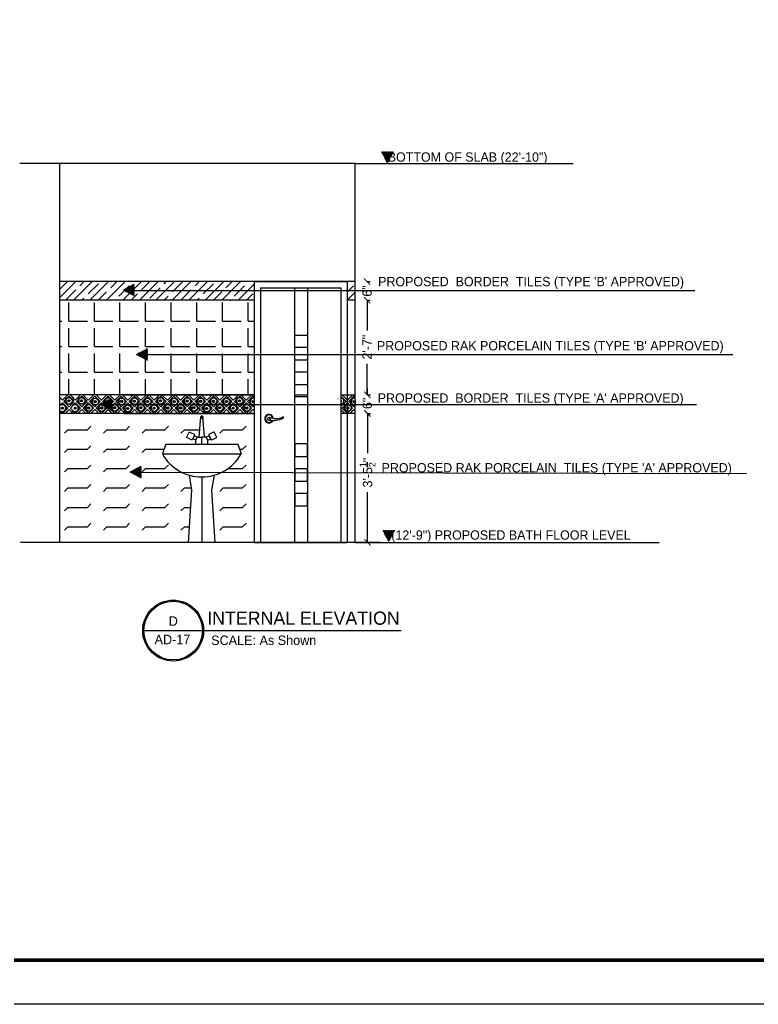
# Model space of a CAD drawing. Extents: x 10753 to 18704, y -5361 to 1140.
# Drawn here: x 13345 to 13582.8, y -3962.1 to -3645 of the extents above; entities that cross this region are included whole.
import ezdxf

# ---------------------------------------------------------------- set-up
doc = ezdxf.new("R2010")
doc.units = 0
doc.header["$LTSCALE"] = 30
doc.header["$MEASUREMENT"] = 0
doc.header["$PDMODE"] = 3
doc.layers.get('0').update_dxf_attribs({"linetype": 'CONTINUOUS'})
doc.layers.get('DEFPOINTS').update_dxf_attribs({"linetype": 'CONTINUOUS'})
for name, color, linetype in [('bath', 23, 'CONTINUOUS'), ('DIM', 6, 'CONTINUOUS'), ('furniture', 9, 'CONTINUOUS'), ('SEAL', 1, 'CONTINUOUS'), ('SLINE', 3, 'CONTINUOUS'), ('WALL', 2, 'CONTINUOUS'), ('WL', 9, 'CONTINUOUS')]:
    doc.layers.add(name, color=color, linetype=linetype)
doc.styles.add('SMALL-DIM', font='stylu.ttf', dxfattribs={"height": 2})
doc.styles.get("Standard").update_dxf_attribs({"font": 'stylu.ttf', "height": 3})
doc.styles.add('Text 1-2', font='stylu.ttf', dxfattribs={"height": 1.5})
doc.dimstyles.new('D1', dxfattribs={"dimtxt": 6, "dimasz": 5, "dimexe": 1, "dimexo": 2, "dimgap": 1, "dimtad": 1, "dimdec": 4, "dimzin": 3, "dimdsep": 46, "dimlunit": 4, "dimtxsty": 'Standard', "dimcen": 3, "dimclrd": 7, "dimclre": 7, "dimclrt": 2, "dimadec": 0, "dimazin": 0, "dimtfac": 1, "dimtdec": 4, "dimtofl": 0, "dimtmove": 2, "dimatfit": 3, "dimfxl": 1, "dimfrac": 2, "dimtolj": 1, "dimtzin": 1, "dimarcsym": 0})

# ---------------------------------------------------------------- blocks, each defined once
blk = doc.blocks.new('_ArchTick')
at = {"color": 0, "linetype": 'ByBlock', "const_width": 0.15}
blk.add_lwpolyline([(-0.5, -0.5), (0.5, 0.5)], dxfattribs=at)
blk = doc.blocks.new('*D264')
at = {"layer": 'DEFPOINTS', "color": 0, "transparency": 16777216}
for p in [(13453.07, -3735.34), (13453.07, -3765.77), (13456.88, -3765.77)]:
    blk.add_point(p, dxfattribs=at)
at = {"layer": 'DIM', "color": 4, "lineweight": -2, "transparency": 16777216}
for p, q in [((13456.88, -3735.34), (13457.88, -3735.34)), ((13456.88, -3735.34), (13456.88, -3745.03)), ((13456.88, -3765.77), (13456.88, -3755.82)), ((13456.88, -3765.77), (13457.88, -3765.77))]:
    blk.add_line(p, q, dxfattribs=at)
at = {"layer": 'DIM', "color": 4, "lineweight": -2, "transparency": 16777216, "xscale": 2, "yscale": 2, "zscale": 2}
for p, rotation in [((13456.88, -3735.34), 90), ((13456.88, -3765.77), 270)]:
    blk.add_blockref('_ArchTick', p, dxfattribs=dict(at, rotation=rotation))
at = {"layer": 'DIM', "color": 4, "transparency": 16777216, "insert": (13456.88, -3750.43), "char_height": 3, "attachment_point": 5, "rotation": 90}
blk.add_mtext('\\A1;2\'-7"', dxfattribs=at)
blk = doc.blocks.new('*D265')
at = {"layer": 'DEFPOINTS', "color": 0, "transparency": 16777216}
for p in [(13453.07, -3765.77), (13453.07, -3771.77), (13456.96, -3771.77)]:
    blk.add_point(p, dxfattribs=at)
at = {"layer": 'DIM', "color": 4, "lineweight": -2, "transparency": 16777216}
for p, q in [((13456.96, -3765.77), (13456.96, -3763.77)), ((13456.96, -3765.77), (13457.96, -3765.77)), ((13456.96, -3771.77), (13457.96, -3771.77)), ((13456.96, -3771.77), (13456.96, -3773.77))]:
    blk.add_line(p, q, dxfattribs=at)
at = {"layer": 'DIM', "color": 4, "lineweight": -2, "transparency": 16777216, "xscale": 2, "yscale": 2, "zscale": 2}
for p, rotation in [((13456.96, -3765.77), 270), ((13456.96, -3771.77), 90)]:
    blk.add_blockref('_ArchTick', p, dxfattribs=dict(at, rotation=rotation))
at = {"layer": 'DIM', "color": 4, "transparency": 16777216, "insert": (13456.96, -3768.54), "char_height": 3, "attachment_point": 5, "rotation": 90}
blk.add_mtext('\\A1;6"', dxfattribs=at)
blk = doc.blocks.new('*D266')
at = {"layer": 'DEFPOINTS', "color": 0, "transparency": 16777216}
for p in [(13453.07, -3729.34), (13453.07, -3735.34), (13456.88, -3735.34)]:
    blk.add_point(p, dxfattribs=at)
at = {"layer": 'DIM', "color": 4, "lineweight": -2, "transparency": 16777216}
for p, q in [((13456.88, -3729.34), (13457.88, -3729.34)), ((13456.88, -3729.34), (13456.88, -3729.51)), ((13456.88, -3735.34), (13456.88, -3735.17)), ((13456.88, -3735.34), (13457.88, -3735.34))]:
    blk.add_line(p, q, dxfattribs=at)
at = {"layer": 'DIM', "color": 4, "lineweight": -2, "transparency": 16777216, "xscale": 2, "yscale": 2, "zscale": 2}
for p, rotation in [((13456.88, -3729.34), 90), ((13456.88, -3735.34), 270)]:
    blk.add_blockref('_ArchTick', p, dxfattribs=dict(at, rotation=rotation))
at = {"layer": 'DIM', "color": 4, "transparency": 16777216, "insert": (13456.88, -3732.34), "char_height": 3, "attachment_point": 5, "rotation": 90}
blk.add_mtext('\\A1;6"', dxfattribs=at)
blk = doc.blocks.new('*D277')
at = {"layer": 'DEFPOINTS', "color": 0, "transparency": 16777216}
for p in [(13453.04, -3771.78), (13453.07, -3813.34), (13457.02, -3813.34)]:
    blk.add_point(p, dxfattribs=at)
at = {"layer": 'DIM', "color": 4, "lineweight": -2, "transparency": 16777216}
for p, q in [((13457.02, -3771.78), (13458.02, -3771.78)), ((13457.02, -3771.78), (13457.02, -3784.53)), ((13457.02, -3813.34), (13457.02, -3797.15)), ((13457.02, -3813.34), (13458.02, -3813.34))]:
    blk.add_line(p, q, dxfattribs=at)
at = {"layer": 'DIM', "color": 4, "lineweight": -2, "transparency": 16777216, "xscale": 2, "yscale": 2, "zscale": 2}
for p, rotation in [((13457.02, -3771.78), 90), ((13457.02, -3813.34), 270)]:
    blk.add_blockref('_ArchTick', p, dxfattribs=dict(at, rotation=rotation))
at = {"layer": 'DIM', "color": 4, "transparency": 16777216, "insert": (13457.02, -3790.84), "char_height": 3, "attachment_point": 5, "rotation": 90}
blk.add_mtext('\\A1;3\'-5{\\H0.7x;\\S1/2;}"', dxfattribs=at)

msp = doc.modelspace()

# ---------------------------------------------------------------- hatches: boundary and pattern name
h = msp.add_hatch()
h.set_pattern_fill('ANSI31', color=230, angle=90, style=0)
h.set_pattern_definition([(135, (10287.49049, -21098.82564), (-0.08838834765, -0.08838834765), [])])
h.paths.add_polyline_path([(13463.46439, -3691.20697), (13465.3608, -3687.57), (13461.51704, -3687.57)])
h = msp.add_hatch()
h.set_pattern_fill('ANSI31', color=230, style=0)
h.set_pattern_definition([(45, (-4029.39209, -556.08509), (-0.08838834765, 0.08838834765), [])])
h.paths.add_polyline_path([(13378.22658, -3732.059), (13381.86355, -3733.95541), (13381.86355, -3730.11164)])
h = msp.add_hatch()
h.set_pattern_fill('DOTS,_O', color=1, scale=10)
h.set_pattern_definition([(0, (-113209.329, -29432.324), (7.9375, -15.875), [0, -15.875])])
h.paths.add_polyline_path([(13433.64962, -3762.48625), (13433.64962, -3766.47755), (13437.64092, -3766.47755), (13437.64092, -3762.48625)])
h.paths.add_polyline_path([(13433.64962, -3754.50248), (13433.64962, -3758.49378), (13437.64092, -3758.49378), (13437.64092, -3754.50248)])
h.paths.add_polyline_path([(13433.64962, -3746.54367), (13433.64962, -3750.53497), (13437.64092, -3750.53497), (13437.64092, -3746.54367)])
h = msp.add_hatch()
h.set_pattern_fill('ANSI31', color=230, style=0)
h.set_pattern_definition([(45, (-4025.11037, -576.85348), (-0.08838834765, 0.08838834765), [])])
h.paths.add_polyline_path([(13382.5083, -3752.82738), (13386.14527, -3754.72379), (13386.14527, -3750.88002)])
h = msp.add_hatch()
h.set_pattern_fill('DOTS,_O', color=1, scale=10)
h.set_pattern_definition([(0, (-98953.516, 21772.319), (7.9375, 15.875), [0, -15.875])])
h.paths.add_polyline_path([(13437.64092, -3781.60837), (13433.64962, -3781.60837), (13433.64962, -3785.59967), (13437.64092, -3785.59967)])
h.paths.add_polyline_path([(13437.64092, -3793.58343), (13437.64092, -3789.59213), (13433.64962, -3789.59213), (13433.64962, -3793.58343)])
h.paths.add_polyline_path([(13433.64962, -3797.55094), (13433.64962, -3801.54224), (13437.64092, -3801.54224), (13437.64092, -3797.55094)])
h = msp.add_hatch()
h.set_pattern_fill('ANSI31', color=230, style=0)
h.set_pattern_definition([(45, (-4027.17509, -614.71965), (-0.08838834765, 0.08838834765), [])])
h.paths.add_polyline_path([(13380.44358, -3790.69355), (13384.08055, -3792.58996), (13384.08055, -3788.7462)])
h = msp.add_hatch()
h.set_pattern_fill('ANSI31', color=230, angle=90, style=0)
h.set_pattern_definition([(135, (10287.8963, -21220.74286), (-0.08838834765, -0.08838834765), [])])
h.paths.add_polyline_path([(13463.87021, -3813.12418), (13465.76662, -3809.48721), (13461.92285, -3809.48721)])
at = {"layer": 'WALL'}
h = msp.add_hatch(dxfattribs=at)
h.set_pattern_fill('ANSI31', color=3, style=0)
h.set_pattern_definition([(45, (-4036.7869, -592.92903), (-0.08838834765, 0.08838834765), [])])
h.paths.add_polyline_path([(13370.83177, -3768.90294), (13374.46874, -3770.79935), (13374.46874, -3766.95558)])
h = msp.add_hatch(color=3, dxfattribs=at)
h.dxf.hatch_style = 1
edge = h.paths.add_edge_path()
edge.add_arc((13377.31484, -3770.15225), 0.195, 0, 360)
h = msp.add_hatch(color=3, dxfattribs=at)
h.dxf.hatch_style = 1
edge = h.paths.add_edge_path()
edge.add_arc((13402.76117, -3770.15207), 0.195, 0, 360)

# ---------------------------------------------------------------- linework, layer by layer
at = {"color": 230}
for p, q in [((13381.78724, -3732.15645), (13562.45948, -3732.15645)), ((13382.63654, -3752.84048), (13574.62473, -3752.84048)), ((13374.47207, -3768.90371), (13562.91305, -3768.93661)), ((13384.08439, -3790.6948), (13579.03539, -3791.07507))]:
    msp.add_line(p, q, dxfattribs=at)
at = {"color": 1}
for p, q in [((13420.52956, -3729.338), (13420.52956, -3813.338)), ((13420.52956, -3729.338), (13450.46432, -3729.338)), ((13422.52521, -3731.33365), (13422.52521, -3813.338)), ((13422.52521, -3731.33365), (13448.46867, -3731.33365)), ((13433.64962, -3813.338), (13433.64962, -3731.33365)), ((13437.64092, -3731.33365), (13437.64092, -3813.338)), ((13448.46867, -3731.33365), (13448.46867, -3813.338)), ((13450.46432, -3729.338), (13450.46432, -3813.338))]:
    msp.add_line(p, q, dxfattribs=at)
at = {"color": 8}
for p, q in [((13358.78115, -3767.49853), (13357.96239, -3766.67977)), ((13405.27999, -3767.49834), (13406.20687, -3766.57146)), ((13420.52956, -3765.8058), (13420.50164, -3765.77788)), ((13453.07263, -3765.8058), (13453.04471, -3765.77788)), ((13357.96239, -3769.16582), (13358.78115, -3768.34706)), ((13406.20687, -3769.27376), (13405.27999, -3768.34687)), ((13405.70425, -3767.92261), (13406.20687, -3767.41999)), ((13406.20687, -3768.42523), (13405.70425, -3767.92261)), ((13420.52947, -3770.04835), (13420.52956, -3770.04825)), ((13420.52956, -3770.04844), (13420.52947, -3770.04835)), ((13453.07253, -3770.04835), (13453.07263, -3770.04825)), ((13453.07263, -3770.04844), (13453.07253, -3770.04835)), ((13358.81363, -3771.77365), (13357.96239, -3770.92241)), ((13405.67177, -3771.77346), (13406.20687, -3771.23836))]:
    msp.add_line(p, q, dxfattribs=at)
at = {"color": 8, "ltscale": 3}
for p, q in [((13447.56624, -3767.11631), (13447.47168, -3767.04243)), ((13449.90996, -3769.41242), (13449.8154, -3769.33854)), ((13450.23104, -3770.85905), (13450.17661, -3770.96599))]:
    msp.add_line(p, q, dxfattribs=at)
at = {"color": 1}
for points in [[(13433.64962, -3746.54367), (13437.64092, -3746.54367), (13437.64092, -3750.53497), (13433.64962, -3750.53497)], [(13433.64962, -3754.50248), (13437.64092, -3754.50248), (13437.64092, -3758.49378), (13433.64962, -3758.49378)], [(13433.64962, -3762.48625), (13437.64092, -3762.48625), (13437.64092, -3766.47755), (13433.64962, -3766.47755)], [(13433.64962, -3785.59967), (13437.64092, -3785.59967), (13437.64092, -3781.60837), (13433.64962, -3781.60837)], [(13433.64962, -3793.58343), (13437.64092, -3793.58343), (13437.64092, -3789.59213), (13433.64962, -3789.59213)], [(13433.64962, -3801.54224), (13437.64092, -3801.54224), (13437.64092, -3797.55094), (13433.64962, -3797.55094)]]:
    msp.add_lwpolyline(points, close=True, dxfattribs=at)
at = {"color": 3}
msp.add_circle((13425.26884, -3773.47274), 0.4683, dxfattribs=at)
for centre, radius, start, end in [((13425.26884, -3773.47274), 1.39696, 4.6581296, 336.0270731), ((13425.26884, -3773.47274), 1.19739, 7.0146825, 331.7573098), ((13426.46637, -3766.80006), 7.2407, 260.4801591, 297.4861727), ((13427.50398, -3767.46637), 5.95289, 248.5945029, 291.1171118), ((13429.81313, -3773.0534), 0.17784, 260.7770296, 169.0090472)]:
    msp.add_arc(centre, radius, start, end, dxfattribs=at)
at = {"layer": 'bath'}
for p, q in [((13402.76629, -3779.44317), (13403.2812, -3772.78611)), ((13403.2843, -3772.78262), (13403.2843, -3773.23449)), ((13403.97301, -3772.78262), (13403.97301, -3773.23449)), ((13404.49102, -3779.44317), (13403.97611, -3772.78611)), ((13401.21131, -3778.98909), (13400.75085, -3779.9929)), ((13402.20122, -3779.44317), (13401.21131, -3778.98909)), ((13403.62866, -3781.658), (13403.62866, -3779.44317)), ((13405.05609, -3779.44317), (13406.046, -3778.98909)), ((13406.046, -3778.98909), (13406.50646, -3779.9929)), ((13392.01266, -3781.658), (13390.95666, -3784.826)), ((13392.01266, -3781.658), (13415.24466, -3781.658)), ((13401.70122, -3780.42884), (13400.75085, -3779.9929)), ((13405.55609, -3780.42884), (13406.50646, -3779.9929)), ((13415.24466, -3781.658), (13416.30066, -3784.826)), ((13390.95666, -3784.826), (13416.30066, -3784.826)), ((13400.46066, -3796.442), (13399.66623, -3791.67532)), ((13403.62866, -3792.218), (13403.62866, -3813.338)), ((13407.59151, -3791.67342), (13406.79666, -3796.442)), ((13399.40466, -3813.338), (13400.46066, -3796.442)), ((13406.79666, -3796.442), (13407.85266, -3813.338))]:
    msp.add_line(p, q, dxfattribs=at)
for points in [[(13403.62866, -3773.36719, -0.048176869), (13403.51435, -3773.35615, -0.036919861), (13403.36687, -3773.32832, -0.102661553), (13403.30104, -3773.27884, -0.182393557), (13403.2843, -3773.23449, -0.182393557), (13403.30104, -3773.19014, -0.102661553), (13403.36687, -3773.14066, -0.036919861), (13403.51435, -3773.11283, -0.048176869), (13403.62866, -3773.10179, -0.048176869)], [(13403.62866, -3773.36719, 0.048176869), (13403.74296, -3773.35615, 0.036919861), (13403.89044, -3773.32832, 0.102661553), (13403.95627, -3773.27884, 0.182393557), (13403.97301, -3773.23449, 0.182393557), (13403.95627, -3773.19014, 0.102661553), (13403.89044, -3773.14066, 0.036919861), (13403.74296, -3773.11283, 0.048176869), (13403.62866, -3773.10179, 0.048176869)]]:
    msp.add_lwpolyline(points, format="xyb", dxfattribs=at)
for points in [[(13401.29379, -3778.80929), (13400.66838, -3780.17269, -0.414213562), (13400.33691, -3780.29569), (13398.97351, -3779.67028, -0.414213562), (13398.85051, -3779.33882), (13399.47592, -3777.97541, -0.414213562), (13399.80739, -3777.85242), (13401.17079, -3778.47782, -0.414213562)], [(13405.96352, -3778.80929), (13406.58893, -3780.17269, 0.414213562), (13406.9204, -3780.29569), (13408.2838, -3779.67028, 0.414213562), (13408.4068, -3779.33882), (13407.78139, -3777.97541, 0.414213562), (13407.44993, -3777.85242), (13406.08652, -3778.47782, 0.414213562)]]:
    msp.add_lwpolyline(points, format="xyb", close=True, dxfattribs=at)
for points in [[(13401.70122, -3781.658), (13401.70122, -3780.42884), (13402.20122, -3779.44317), (13403.62866, -3779.44317)], [(13405.55609, -3781.658), (13405.55609, -3780.42884), (13405.05609, -3779.44317), (13403.62866, -3779.44317)]]:
    msp.add_lwpolyline(points, dxfattribs=at)
for centre, radius, start, end in [((13403.62434, -3773.18153), 0.52355, 89.5277088, 130.9510126), ((13403.63297, -3773.18153), 0.52355, 49.0489874, 90.4722912), ((13403.62866, -3777.6603), 14.55771, 209.4871, 330.5129)]:
    msp.add_arc(centre, radius, start, end, dxfattribs=at)
at = {"layer": 'furniture'}
msp.add_line((13453.07263, -3813.338), (13453.07263, -3793.338), dxfattribs=at)
at = {"layer": 'SEAL', "color": 1}
msp.add_lwpolyline([(13726.44299, -3337.18553), (13726.44299, -3962.06841), (12795.69991, -3962.06841), (12795.69991, -3337.18553)], close=True, dxfattribs=at)
at = {"layer": 'SLINE'}
msp.add_line((13384.61783, -3841.70397), (13467.82631, -3841.70397), dxfattribs=at)
for radius in [9.81095, 9.47309]:
    msp.add_circle((13394.42878, -3841.70397), radius, dxfattribs=at)
at = {"layer": 'WALL', "color": 9}
for p, q in [((13453.07263, -3691.338), (13345.03398, -3691.338)), ((13357.92977, -3813.338), (13357.92977, -3691.338)), ((13453.07263, -3813.338), (13453.07263, -3691.338)), ((13453.07263, -3691.338), (13523.23709, -3691.338)), ((13461.05407, -3813.338), (13345.25414, -3813.338)), ((13420.52956, -3813.338), (13450.46432, -3813.338)), ((13453.07263, -3813.338), (13550.9791, -3813.338))]:
    msp.add_line(p, q, dxfattribs=at)
at = {"layer": 'WALL', "color": 3}
for p, q in [((13453.07263, -3729.338), (13357.92977, -3729.338)), ((13357.92977, -3734.43816), (13363.02993, -3729.338)), ((13357.92977, -3731.78651), (13360.37828, -3729.338)), ((13359.722, -3735.29758), (13363.03657, -3731.98301)), ((13362.33323, -3735.338), (13368.33323, -3729.338)), ((13363.69948, -3731.3201), (13363.69948, -3731.3201)), ((13364.36239, -3730.65719), (13365.68158, -3729.338)), ((13367.01404, -3733.30884), (13370.3286, -3729.99428)), ((13367.63653, -3735.338), (13373.63653, -3729.338)), ((13372.93983, -3735.338), (13378.93983, -3729.338)), ((13373.64317, -3731.98301), (13373.64317, -3731.98301)), ((13374.30608, -3731.3201), (13376.28818, -3729.338)), ((13376.95773, -3733.97175), (13380.27229, -3730.65719)), ((13378.24313, -3735.338), (13384.24313, -3729.338)), ((13380.93521, -3729.99428), (13380.93521, -3729.99428)), ((13383.54643, -3735.338), (13389.54643, -3729.338)), ((13384.24977, -3731.98301), (13386.89478, -3729.338)), ((13386.90142, -3734.63466), (13390.21598, -3731.3201)), ((13388.84974, -3735.338), (13394.84974, -3729.338)), ((13390.8789, -3730.65719), (13390.8789, -3730.65719)), ((13391.54181, -3729.99428), (13392.19808, -3729.338)), ((13394.15304, -3735.338), (13400.15304, -3729.338)), ((13394.19346, -3732.64593), (13397.50139, -3729.338)), ((13396.84511, -3735.29758), (13400.15967, -3731.98301)), ((13399.45634, -3735.338), (13405.45634, -3729.338)), ((13400.82258, -3731.3201), (13400.82258, -3731.3201)), ((13401.4855, -3730.65719), (13402.80469, -3729.338)), ((13404.13715, -3733.30884), (13407.45171, -3729.99428)), ((13404.75964, -3735.338), (13410.75964, -3729.338)), ((13410.06294, -3735.338), (13416.06294, -3729.338)), ((13410.76627, -3731.98301), (13410.76627, -3731.98301)), ((13411.42919, -3731.3201), (13413.41129, -3729.338)), ((13414.08084, -3733.97175), (13417.3954, -3730.65719)), ((13415.36624, -3735.338), (13420.52956, -3730.17468)), ((13418.05831, -3729.99428), (13418.05831, -3729.99428)), ((13420.52956, -3735.338), (13357.92977, -3735.338)), ((13364.98488, -3735.338), (13365.68822, -3734.63466)), ((13366.35113, -3733.97175), (13366.35113, -3733.97175)), ((13370.28818, -3735.338), (13372.98025, -3732.64593)), ((13375.59148, -3735.338), (13375.63191, -3735.29758)), ((13376.29482, -3734.63466), (13376.29482, -3734.63466)), ((13380.89478, -3735.338), (13382.92394, -3733.30884)), ((13383.58686, -3732.64593), (13383.58686, -3732.64593)), ((13386.23851, -3735.29758), (13386.23851, -3735.29758)), ((13391.50139, -3735.338), (13392.86763, -3733.97175)), ((13393.53055, -3733.30884), (13393.53055, -3733.30884)), ((13402.10799, -3735.338), (13402.81132, -3734.63466)), ((13403.47423, -3733.97175), (13403.47423, -3733.97175)), ((13407.41129, -3735.338), (13410.10336, -3732.64593)), ((13412.71459, -3735.338), (13412.75501, -3735.29758)), ((13413.41792, -3734.63466), (13413.41792, -3734.63466)), ((13418.01789, -3735.338), (13420.04705, -3733.30884)), ((13360.794, -3742.0193), (13360.794, -3736.0193)), ((13369.044, -3742.0193), (13369.044, -3736.0193)), ((13377.294, -3742.0193), (13377.294, -3736.0193)), ((13385.544, -3742.0193), (13385.544, -3736.0193)), ((13393.794, -3742.0193), (13393.794, -3736.0193)), ((13402.044, -3742.0193), (13402.044, -3736.0193)), ((13410.294, -3742.0193), (13410.294, -3736.0193)), ((13418.544, -3742.0193), (13418.544, -3736.0193)), ((13360.794, -3742.0193), (13366.794, -3742.0193)), ((13360.794, -3750.2693), (13360.794, -3744.2693)), ((13369.044, -3742.0193), (13375.044, -3742.0193)), ((13369.044, -3750.2693), (13369.044, -3744.2693)), ((13377.294, -3742.0193), (13383.294, -3742.0193)), ((13377.294, -3750.2693), (13377.294, -3744.2693)), ((13385.544, -3742.0193), (13391.544, -3742.0193)), ((13385.544, -3750.2693), (13385.544, -3744.2693)), ((13393.794, -3742.0193), (13399.794, -3742.0193)), ((13393.794, -3750.2693), (13393.794, -3744.2693)), ((13402.044, -3742.0193), (13408.044, -3742.0193)), ((13402.044, -3750.2693), (13402.044, -3744.2693)), ((13410.294, -3742.0193), (13416.294, -3742.0193)), ((13410.294, -3750.2693), (13410.294, -3744.2693)), ((13418.544, -3742.0193), (13420.52956, -3742.0193)), ((13418.544, -3750.2693), (13418.544, -3744.2693)), ((13360.794, -3750.2693), (13366.794, -3750.2693)), ((13369.044, -3750.2693), (13375.044, -3750.2693)), ((13377.294, -3750.2693), (13383.294, -3750.2693)), ((13385.544, -3750.2693), (13391.544, -3750.2693)), ((13393.794, -3750.2693), (13399.794, -3750.2693)), ((13402.044, -3750.2693), (13408.044, -3750.2693)), ((13410.294, -3750.2693), (13416.294, -3750.2693)), ((13418.544, -3750.2693), (13420.52956, -3750.2693)), ((13360.794, -3758.5193), (13360.794, -3752.5193)), ((13369.044, -3758.5193), (13369.044, -3752.5193)), ((13377.294, -3758.5193), (13377.294, -3752.5193)), ((13385.544, -3758.5193), (13385.544, -3752.5193)), ((13393.794, -3758.5193), (13393.794, -3752.5193)), ((13402.044, -3758.5193), (13402.044, -3752.5193)), ((13410.294, -3758.5193), (13410.294, -3752.5193)), ((13418.544, -3758.5193), (13418.544, -3752.5193)), ((13360.794, -3758.5193), (13366.794, -3758.5193)), ((13360.794, -3765.77484), (13360.794, -3760.7693)), ((13369.044, -3758.5193), (13375.044, -3758.5193)), ((13369.044, -3765.77484), (13369.044, -3760.7693)), ((13377.294, -3758.5193), (13383.294, -3758.5193)), ((13377.294, -3765.77484), (13377.294, -3760.7693)), ((13385.544, -3758.5193), (13391.544, -3758.5193)), ((13385.544, -3765.77484), (13385.544, -3760.7693)), ((13393.794, -3758.5193), (13399.794, -3758.5193)), ((13393.794, -3765.77484), (13393.794, -3760.7693)), ((13402.044, -3758.5193), (13408.044, -3758.5193)), ((13402.044, -3765.77484), (13402.044, -3760.7693)), ((13410.294, -3758.5193), (13416.294, -3758.5193)), ((13410.294, -3765.77484), (13410.294, -3760.7693)), ((13418.544, -3758.5193), (13420.52956, -3758.5193)), ((13418.544, -3765.77484), (13418.544, -3760.7693)), ((13420.52956, -3765.77484), (13357.92977, -3765.77484)), ((13358.78115, -3767.49853), (13360.50603, -3765.77365)), ((13359.20542, -3767.92279), (13360.90247, -3766.22574)), ((13360.06308, -3767.11207), (13359.96852, -3767.03819)), ((13360.47821, -3765.80147), (13360.45038, -3765.77365)), ((13362.42977, -3767.75304), (13360.90247, -3766.22574)), ((13362.42977, -3766.90451), (13361.29891, -3765.77365)), ((13362.86309, -3767.49853), (13362.04433, -3766.67977)), ((13362.86309, -3767.49853), (13364.58798, -3765.77365)), ((13363.28736, -3767.92279), (13364.98441, -3766.22574)), ((13364.14503, -3767.11207), (13364.05046, -3767.03819)), ((13364.56015, -3765.80147), (13364.53232, -3765.77365)), ((13366.68147, -3767.92279), (13364.98441, -3766.22574)), ((13367.10573, -3767.49853), (13365.38085, -3765.77365)), ((13367.10573, -3767.49853), (13368.83062, -3765.77365)), ((13367.53, -3767.92279), (13369.22706, -3766.22574)), ((13370.92411, -3767.92279), (13369.22706, -3766.22574)), ((13371.34838, -3767.49853), (13369.62349, -3765.77365)), ((13371.34838, -3767.49853), (13373.07326, -3765.77365)), ((13371.34838, -3767.49853), (13373.07326, -3765.77365)), ((13371.77264, -3767.92279), (13373.4697, -3766.22574)), ((13375.16675, -3767.92279), (13373.4697, -3766.22574)), ((13375.59102, -3767.49853), (13373.89396, -3765.80147)), ((13375.59102, -3767.49853), (13377.3159, -3765.77365)), ((13376.01528, -3767.92279), (13377.71234, -3766.22574)), ((13377.28807, -3765.80147), (13377.26025, -3765.77365)), ((13379.40939, -3767.92279), (13377.71234, -3766.22574)), ((13379.83366, -3767.49853), (13378.10877, -3765.77365)), ((13378.6138, -3765.77346), (13406.20687, -3765.77346)), ((13379.82414, -3767.49834), (13378.6138, -3766.28801)), ((13379.82414, -3767.49834), (13381.54902, -3765.77346)), ((13379.83366, -3767.49853), (13380.76054, -3766.57164)), ((13380.24841, -3767.92261), (13381.94546, -3766.22555)), ((13381.5212, -3765.80129), (13381.49337, -3765.77346)), ((13383.64252, -3767.92261), (13381.94546, -3766.22555)), ((13384.06678, -3767.49834), (13382.3419, -3765.77346)), ((13384.06678, -3767.49834), (13385.79166, -3765.77346)), ((13384.49105, -3767.92261), (13386.1881, -3766.22555)), ((13387.88516, -3767.92261), (13386.1881, -3766.22555)), ((13388.30942, -3767.49834), (13386.58454, -3765.77346)), ((13388.30942, -3767.49834), (13390.0343, -3765.77346)), ((13388.73369, -3767.92261), (13390.43074, -3766.22555)), ((13389.59135, -3767.11189), (13389.49679, -3767.03801)), ((13390.00648, -3765.80129), (13389.97865, -3765.77346)), ((13392.1278, -3767.92261), (13390.43074, -3766.22555)), ((13392.55206, -3767.49834), (13390.82718, -3765.77346)), ((13392.55206, -3767.49834), (13394.27695, -3765.77346)), ((13392.97633, -3767.92261), (13394.67338, -3766.22555)), ((13396.37044, -3767.92261), (13394.67338, -3766.22555)), ((13396.7947, -3767.49834), (13395.06982, -3765.77346)), ((13396.7947, -3767.49834), (13398.51959, -3765.77346)), ((13396.7947, -3767.49834), (13398.51959, -3765.77346)), ((13397.21897, -3767.92261), (13398.91602, -3766.22555)), ((13400.61308, -3767.92261), (13398.91602, -3766.22555)), ((13401.03734, -3767.49834), (13399.34029, -3765.80129)), ((13401.03734, -3767.49834), (13402.76223, -3765.77346)), ((13401.46161, -3767.92261), (13403.15867, -3766.22555)), ((13402.7344, -3765.80129), (13402.70658, -3765.77346)), ((13404.85572, -3767.92261), (13403.15867, -3766.22555)), ((13405.27999, -3767.49834), (13403.5551, -3765.77346)), ((13404.04562, -3765.77788), (13420.52956, -3765.78727)), ((13405.25596, -3767.50276), (13404.04562, -3766.29243)), ((13405.25596, -3767.50276), (13406.98084, -3765.77788)), ((13405.68022, -3767.92703), (13407.37728, -3766.22997)), ((13406.95302, -3765.80571), (13406.92519, -3765.77788)), ((13409.07434, -3767.92703), (13407.37728, -3766.22997)), ((13409.4986, -3767.50276), (13407.77372, -3765.77788)), ((13409.4986, -3767.50276), (13411.22348, -3765.77788)), ((13409.92287, -3767.92703), (13411.61992, -3766.22997)), ((13413.31698, -3767.92703), (13411.61992, -3766.22997)), ((13413.74124, -3767.50276), (13412.01636, -3765.77788)), ((13413.74124, -3767.50276), (13415.46612, -3765.77788)), ((13414.16551, -3767.92703), (13415.86256, -3766.22997)), ((13415.02317, -3767.11631), (13414.92861, -3767.04243)), ((13415.4383, -3765.80571), (13415.41047, -3765.77788)), ((13417.55962, -3767.92703), (13415.86256, -3766.22997)), ((13417.98388, -3767.50276), (13416.259, -3765.77788)), ((13417.98388, -3767.50276), (13419.70876, -3765.77788)), ((13418.40815, -3767.92703), (13420.1052, -3766.22997)), ((13420.52956, -3766.65433), (13420.1052, -3766.22997)), ((13420.46432, -3765.77484), (13420.52956, -3765.77484)), ((13448.46867, -3765.80318), (13453.07263, -3765.8058)), ((13450.10269, -3767.92703), (13448.46867, -3766.29301)), ((13450.52695, -3767.50276), (13448.82757, -3765.80338)), ((13450.52695, -3767.50276), (13452.25183, -3765.77788)), ((13450.95121, -3767.92703), (13452.64827, -3766.22997)), ((13453.07263, -3766.65433), (13452.64827, -3766.22997)), ((13358.74868, -3771.77365), (13360.47821, -3770.04411)), ((13360.47821, -3770.04411), (13358.78115, -3768.34706)), ((13360.90247, -3769.61985), (13359.20542, -3767.92279)), ((13360.38416, -3768.5587), (13360.32973, -3768.66565)), ((13360.90247, -3769.61985), (13362.42977, -3768.09255)), ((13361.32674, -3770.04411), (13362.42977, -3768.94108)), ((13362.42977, -3771.14715), (13361.32674, -3770.04411)), ((13362.04433, -3769.16582), (13362.86309, -3768.34706)), ((13362.83062, -3771.77365), (13364.56015, -3770.04411)), ((13364.56015, -3770.04411), (13362.86309, -3768.34706)), ((13364.98441, -3769.61985), (13363.28736, -3767.92279)), ((13364.4661, -3768.5587), (13364.41168, -3768.66565)), ((13364.98441, -3769.61985), (13366.68147, -3767.92279)), ((13365.40868, -3770.04411), (13367.10573, -3768.34706)), ((13367.13821, -3771.77365), (13365.40868, -3770.04411)), ((13366.48875, -3769.40818), (13366.39419, -3769.3343)), ((13367.07326, -3771.77365), (13368.80279, -3770.04411)), ((13368.80279, -3770.04411), (13367.10573, -3768.34706)), ((13369.22706, -3769.61985), (13367.53, -3767.92279)), ((13368.55673, -3767.38761), (13368.46217, -3767.31373)), ((13368.87781, -3768.83424), (13368.82338, -3768.94118)), ((13369.22706, -3769.61985), (13370.92411, -3767.92279)), ((13369.22706, -3769.61985), (13370.92411, -3767.92279)), ((13369.65132, -3770.04411), (13371.34838, -3768.34706)), ((13371.38085, -3771.77365), (13369.65132, -3770.04411)), ((13370.62472, -3769.4541), (13370.53016, -3769.38022)), ((13371.3159, -3771.77365), (13373.04543, -3770.04411)), ((13373.04543, -3770.04411), (13371.34838, -3768.34706)), ((13373.4697, -3769.61985), (13371.77264, -3767.92279)), ((13372.73866, -3767.20392), (13372.6441, -3767.13004)), ((13373.05974, -3768.65055), (13373.00531, -3768.75749)), ((13373.4697, -3769.61985), (13375.16675, -3767.92279)), ((13373.89396, -3770.04411), (13375.59102, -3768.34706)), ((13375.62349, -3771.77365), (13373.89396, -3770.04411)), ((13374.8526, -3769.36226), (13374.75804, -3769.28838)), ((13375.55854, -3771.77365), (13377.28807, -3770.04411)), ((13377.28807, -3770.04411), (13375.59102, -3768.34706)), ((13377.71234, -3769.61985), (13376.01528, -3767.92279)), ((13377.05845, -3767.29576), (13376.96389, -3767.22188)), ((13377.37953, -3768.74239), (13377.3251, -3768.84934)), ((13377.71234, -3769.61985), (13379.40939, -3767.92279)), ((13378.1366, -3770.04411), (13379.83366, -3768.34706)), ((13379.86613, -3771.77365), (13378.1366, -3770.04411)), ((13379.39988, -3767.92261), (13378.6138, -3767.13653)), ((13378.6138, -3768.70868), (13379.39988, -3767.92261)), ((13378.6138, -3769.55721), (13379.82414, -3768.34687)), ((13379.02165, -3769.59168), (13378.92709, -3769.5178)), ((13379.79166, -3771.77346), (13381.5212, -3770.04393)), ((13381.5212, -3770.04393), (13379.82414, -3768.34687)), ((13380.76054, -3769.27394), (13379.83366, -3768.34706)), ((13381.94546, -3769.61966), (13380.24841, -3767.92261)), ((13380.25792, -3767.92279), (13380.76054, -3767.42017)), ((13380.76054, -3768.42541), (13380.25792, -3767.92279)), ((13381.2275, -3767.24965), (13381.13294, -3767.17577)), ((13381.54858, -3768.69628), (13381.49415, -3768.80323)), ((13381.94546, -3769.61966), (13383.64252, -3767.92261)), ((13382.36973, -3770.04393), (13384.06678, -3768.34687)), ((13384.09926, -3771.77346), (13382.36973, -3770.04393)), ((13383.24953, -3769.36208), (13383.15497, -3769.2882)), ((13384.0343, -3771.77346), (13385.76384, -3770.04393)), ((13385.76384, -3770.04393), (13384.06678, -3768.34687)), ((13386.1881, -3769.61966), (13384.49105, -3767.92261)), ((13385.43322, -3767.33477), (13385.33865, -3767.26088)), ((13385.75429, -3768.78139), (13385.69987, -3768.88834)), ((13386.1881, -3769.61966), (13387.88516, -3767.92261)), ((13386.61237, -3770.04393), (13388.30942, -3768.34687)), ((13388.3419, -3771.77346), (13386.61237, -3770.04393)), ((13387.54671, -3769.48468), (13387.45215, -3769.4108)), ((13388.27695, -3771.77346), (13390.00648, -3770.04393)), ((13390.00648, -3770.04393), (13388.30942, -3768.34687)), ((13390.43074, -3769.61966), (13388.73369, -3767.92261)), ((13389.91243, -3768.55851), (13389.858, -3768.66546)), ((13390.43074, -3769.61966), (13392.1278, -3767.92261)), ((13390.85501, -3770.04393), (13392.55206, -3768.34687)), ((13392.58454, -3771.77346), (13390.85501, -3770.04393)), ((13391.93507, -3769.408), (13391.84051, -3769.33412)), ((13392.51959, -3771.77346), (13394.24912, -3770.04393)), ((13394.24912, -3770.04393), (13392.55206, -3768.34687)), ((13394.67338, -3769.61966), (13392.97633, -3767.92261)), ((13394.00306, -3767.38742), (13393.9085, -3767.31354)), ((13394.32413, -3768.83405), (13394.26971, -3768.941)), ((13394.67338, -3769.61966), (13396.37044, -3767.92261)), ((13394.67338, -3769.61966), (13396.37044, -3767.92261)), ((13395.09765, -3770.04393), (13396.7947, -3768.34687)), ((13396.82718, -3771.77346), (13395.09765, -3770.04393)), ((13396.07105, -3769.45392), (13395.97649, -3769.38004)), ((13396.76223, -3771.77346), (13398.49176, -3770.04393)), ((13398.49176, -3770.04393), (13396.7947, -3768.34687)), ((13398.91602, -3769.61966), (13397.21897, -3767.92261)), ((13398.18499, -3767.20373), (13398.09043, -3767.12985)), ((13398.50606, -3768.65036), (13398.45164, -3768.75731)), ((13398.91602, -3769.61966), (13400.61308, -3767.92261)), ((13399.34029, -3770.04393), (13401.03734, -3768.34687)), ((13401.06982, -3771.77346), (13399.34029, -3770.04393)), ((13400.29893, -3769.36208), (13400.20437, -3769.2882)), ((13401.00487, -3771.77346), (13402.7344, -3770.04393)), ((13402.7344, -3770.04393), (13401.03734, -3768.34687)), ((13403.15867, -3769.61966), (13401.46161, -3767.92261)), ((13402.50478, -3767.29558), (13402.41022, -3767.2217)), ((13402.82585, -3768.7422), (13402.77143, -3768.84915)), ((13403.15867, -3769.61966), (13404.85572, -3767.92261)), ((13403.58293, -3770.04393), (13405.27999, -3768.34687)), ((13405.31246, -3771.77346), (13403.58293, -3770.04393)), ((13404.8317, -3767.92703), (13404.04562, -3767.14095)), ((13404.04562, -3768.7131), (13404.8317, -3767.92703)), ((13404.04562, -3769.56163), (13405.25596, -3768.35129)), ((13404.45347, -3769.5961), (13404.35891, -3769.52222)), ((13405.22348, -3771.77788), (13406.95302, -3770.04835)), ((13406.95302, -3770.04835), (13405.25596, -3768.35129)), ((13407.37728, -3769.62408), (13405.68022, -3767.92703)), ((13406.65932, -3767.25407), (13406.56476, -3767.18019)), ((13406.98039, -3768.7007), (13406.92597, -3768.80765)), ((13407.37728, -3769.62408), (13409.07434, -3767.92703)), ((13407.80154, -3770.04835), (13409.4986, -3768.35129)), ((13409.53108, -3771.77788), (13407.80154, -3770.04835)), ((13408.68135, -3769.3665), (13408.58679, -3769.29261)), ((13409.46612, -3771.77788), (13411.19566, -3770.04835)), ((13411.19566, -3770.04835), (13409.4986, -3768.35129)), ((13411.61992, -3769.62408), (13409.92287, -3767.92703)), ((13410.86503, -3767.33918), (13410.77047, -3767.2653)), ((13411.18611, -3768.78581), (13411.13169, -3768.89276)), ((13411.61992, -3769.62408), (13413.31698, -3767.92703)), ((13412.04419, -3770.04835), (13413.74124, -3768.35129)), ((13413.77372, -3771.77788), (13412.04419, -3770.04835)), ((13412.97853, -3769.4891), (13412.88397, -3769.41522)), ((13413.70876, -3771.77788), (13415.4383, -3770.04835)), ((13415.4383, -3770.04835), (13413.74124, -3768.35129)), ((13415.86256, -3769.62408), (13414.16551, -3767.92703)), ((13415.34425, -3768.56293), (13415.28982, -3768.66988)), ((13415.86256, -3769.62408), (13417.55962, -3767.92703)), ((13416.28683, -3770.04835), (13417.98388, -3768.35129)), ((13418.01636, -3771.77788), (13416.28683, -3770.04835)), ((13417.36689, -3769.41242), (13417.27233, -3769.33854)), ((13417.95141, -3771.77788), (13419.68094, -3770.04835)), ((13419.68094, -3770.04835), (13417.98388, -3768.35129)), ((13420.1052, -3769.62408), (13418.40815, -3767.92703)), ((13419.43488, -3767.39184), (13419.34032, -3767.31796)), ((13419.75595, -3768.83847), (13419.70153, -3768.94542)), ((13420.1052, -3769.62408), (13420.52956, -3769.19972)), ((13420.1052, -3769.62408), (13420.52956, -3769.19972)), ((13448.46867, -3769.56104), (13450.10269, -3767.92703)), ((13448.82989, -3770.04835), (13450.52695, -3768.35129)), ((13450.55943, -3771.77788), (13448.82989, -3770.04835)), ((13450.49447, -3771.77788), (13452.22401, -3770.04835)), ((13452.22401, -3770.04835), (13450.52695, -3768.35129)), ((13452.64827, -3769.62408), (13450.95121, -3767.92703)), ((13451.97794, -3767.39184), (13451.88338, -3767.31796)), ((13452.29902, -3768.83847), (13452.24459, -3768.94542)), ((13452.64827, -3769.62408), (13453.07263, -3769.19972)), ((13452.64827, -3769.62408), (13453.07263, -3769.19972)), ((13362.42977, -3771.77788), (13357.92977, -3771.77788)), ((13359.43915, -3771.87416), (13359.53542, -3771.77788)), ((13359.5972, -3771.77365), (13360.90247, -3770.46838)), ((13362.20774, -3771.77365), (13360.90247, -3770.46838)), ((13420.52956, -3771.77788), (13362.01171, -3771.77788)), ((13362.89557, -3771.77365), (13362.04433, -3770.92241)), ((13420.52956, -3771.7763), (13362.04433, -3771.77346)), ((13363.67915, -3771.77365), (13364.98441, -3770.46838)), ((13366.28968, -3771.77365), (13364.98441, -3770.46838)), ((13366.80982, -3770.85481), (13366.7554, -3770.96176)), ((13367.92179, -3771.77365), (13369.22706, -3770.46838)), ((13370.53232, -3771.77365), (13369.22706, -3770.46838)), ((13370.94579, -3770.90073), (13370.89137, -3771.00768)), ((13371.93915, -3771.87416), (13372.03542, -3771.77788)), ((13372.16443, -3771.77365), (13373.4697, -3770.46838)), ((13374.77497, -3771.77365), (13373.4697, -3770.46838)), ((13375.17368, -3770.80889), (13375.11925, -3770.91584)), ((13376.40707, -3771.77365), (13377.71234, -3770.46838)), ((13379.01761, -3771.77365), (13377.71234, -3770.46838)), ((13379.43235, -3771.77346), (13378.6138, -3770.95491)), ((13378.6138, -3771.77346), (13406.20687, -3771.77346)), ((13379.34273, -3771.03831), (13379.2883, -3771.14526)), ((13380.22544, -3771.77365), (13380.76054, -3771.23855)), ((13380.64019, -3771.77346), (13381.94546, -3770.46819)), ((13383.25073, -3771.77346), (13381.94546, -3770.46819)), ((13383.5706, -3770.8087), (13383.51618, -3770.91565)), ((13384.43915, -3771.87416), (13384.53542, -3771.77788)), ((13384.88283, -3771.77346), (13386.1881, -3770.46819)), ((13387.49337, -3771.77346), (13386.1881, -3770.46819)), ((13387.86779, -3770.93131), (13387.81336, -3771.03826)), ((13389.12547, -3771.77346), (13390.43074, -3770.46819)), ((13391.73601, -3771.77346), (13390.43074, -3770.46819)), ((13392.25615, -3770.85463), (13392.20173, -3770.96157)), ((13393.36811, -3771.77346), (13394.67338, -3770.46819)), ((13395.97865, -3771.77346), (13394.67338, -3770.46819)), ((13396.39212, -3770.90054), (13396.3377, -3771.00749)), ((13396.93915, -3771.87416), (13397.03542, -3771.77788)), ((13397.61076, -3771.77346), (13398.91602, -3770.46819)), ((13400.22129, -3771.77346), (13398.91602, -3770.46819)), ((13400.62001, -3770.8087), (13400.56558, -3770.91565)), ((13401.8534, -3771.77346), (13403.15867, -3770.46819)), ((13404.46393, -3771.77346), (13403.15867, -3770.46819)), ((13404.86417, -3771.77788), (13404.04562, -3770.95933)), ((13404.04562, -3771.77788), (13420.52956, -3771.77788)), ((13404.77455, -3771.04273), (13404.72012, -3771.14968)), ((13406.07201, -3771.77788), (13407.37728, -3770.47261)), ((13408.68255, -3771.77788), (13407.37728, -3770.47261)), ((13409.00242, -3770.81312), (13408.948, -3770.92007)), ((13409.43915, -3771.87416), (13409.53542, -3771.77788)), ((13410.31465, -3771.77788), (13411.61992, -3770.47261)), ((13412.92519, -3771.77788), (13411.61992, -3770.47261)), ((13413.29961, -3770.93573), (13413.24518, -3771.04268)), ((13414.55729, -3771.77788), (13415.86256, -3770.47261)), ((13417.16783, -3771.77788), (13415.86256, -3770.47261)), ((13417.68797, -3770.85905), (13417.63354, -3770.96599)), ((13418.79993, -3771.77788), (13420.1052, -3770.47261)), ((13420.52956, -3770.89697), (13420.1052, -3770.47261)), ((13420.46432, -3771.77788), (13420.52956, -3771.77788)), ((13449.7109, -3771.77788), (13448.46867, -3770.53565)), ((13453.07263, -3771.77788), (13448.46867, -3771.77766)), ((13451.343, -3771.77788), (13452.64827, -3770.47261)), ((13453.07263, -3770.89697), (13452.64827, -3770.47261)), ((13366.794, -3777.0193), (13367.89885, -3775.91445)), ((13379.294, -3777.0193), (13380.39885, -3775.91445)), ((13391.794, -3777.0193), (13392.89885, -3775.91445)), ((13416.794, -3777.0193), (13417.89885, -3775.91445)), ((13359.43915, -3778.12416), (13360.544, -3777.0193)), ((13360.544, -3777.0193), (13366.794, -3777.0193)), ((13371.93915, -3778.12416), (13373.044, -3777.0193)), ((13373.044, -3777.0193), (13379.294, -3777.0193)), ((13384.43915, -3778.12416), (13385.544, -3777.0193)), ((13385.544, -3777.0193), (13391.794, -3777.0193)), ((13396.93915, -3778.12416), (13398.044, -3777.0193)), ((13398.044, -3777.0193), (13402.95377, -3777.0193)), ((13409.43915, -3778.12416), (13410.544, -3777.0193)), ((13410.544, -3777.0193), (13416.794, -3777.0193)), ((13366.794, -3783.2693), (13367.89885, -3782.16445)), ((13379.294, -3783.2693), (13380.39885, -3782.16445)), ((13416.794, -3783.2693), (13417.89885, -3782.16445)), ((13359.43915, -3784.37416), (13360.544, -3783.2693)), ((13360.544, -3783.2693), (13366.794, -3783.2693)), ((13371.93915, -3784.37416), (13373.044, -3783.2693)), ((13373.044, -3783.2693), (13379.294, -3783.2693)), ((13384.43915, -3784.37416), (13385.544, -3783.2693)), ((13385.544, -3783.2693), (13391.47555, -3783.2693)), ((13415.78176, -3783.2693), (13416.794, -3783.2693)), ((13366.794, -3789.5193), (13367.89885, -3788.41445)), ((13379.294, -3789.5193), (13380.39885, -3788.41445)), ((13391.794, -3789.5193), (13392.89885, -3788.41445)), ((13416.794, -3789.5193), (13417.89885, -3788.41445)), ((13359.43915, -3790.62416), (13360.544, -3789.5193)), ((13360.544, -3789.5193), (13366.794, -3789.5193)), ((13371.93915, -3790.62416), (13373.044, -3789.5193)), ((13373.044, -3789.5193), (13379.294, -3789.5193)), ((13384.43915, -3790.62416), (13385.544, -3789.5193)), ((13385.544, -3789.5193), (13391.794, -3789.5193)), ((13412.07205, -3789.5193), (13416.794, -3789.5193)), ((13366.794, -3795.7693), (13367.89885, -3794.66445)), ((13379.294, -3795.7693), (13380.39885, -3794.66445)), ((13391.794, -3795.7693), (13392.89885, -3794.66445)), ((13416.794, -3795.7693), (13417.89885, -3794.66445)), ((13359.43915, -3796.87416), (13360.544, -3795.7693)), ((13360.544, -3795.7693), (13366.794, -3795.7693)), ((13371.93915, -3796.87416), (13373.044, -3795.7693)), ((13373.044, -3795.7693), (13379.294, -3795.7693)), ((13384.43915, -3796.87416), (13385.544, -3795.7693)), ((13385.544, -3795.7693), (13391.794, -3795.7693)), ((13396.93915, -3796.87416), (13398.044, -3795.7693)), ((13398.044, -3795.7693), (13400.34854, -3795.7693)), ((13409.43915, -3796.87416), (13410.544, -3795.7693)), ((13410.544, -3795.7693), (13416.794, -3795.7693)), ((13366.794, -3802.0193), (13367.89885, -3800.91445)), ((13379.294, -3802.0193), (13380.39885, -3800.91445)), ((13391.794, -3802.0193), (13392.89885, -3800.91445)), ((13416.794, -3802.0193), (13417.89885, -3800.91445)), ((13359.43915, -3803.12416), (13360.544, -3802.0193)), ((13360.544, -3802.0193), (13366.794, -3802.0193)), ((13371.93915, -3803.12416), (13373.044, -3802.0193)), ((13373.044, -3802.0193), (13379.294, -3802.0193)), ((13384.43915, -3803.12416), (13385.544, -3802.0193)), ((13385.544, -3802.0193), (13391.794, -3802.0193)), ((13396.93915, -3803.12416), (13398.044, -3802.0193)), ((13398.044, -3802.0193), (13400.11207, -3802.0193)), ((13409.43915, -3803.12416), (13410.544, -3802.0193)), ((13410.544, -3802.0193), (13416.794, -3802.0193)), ((13359.43915, -3809.37416), (13360.544, -3808.2693)), ((13360.544, -3808.2693), (13366.794, -3808.2693)), ((13366.794, -3808.2693), (13367.89885, -3807.16445)), ((13371.93915, -3809.37416), (13373.044, -3808.2693)), ((13373.044, -3808.2693), (13379.294, -3808.2693)), ((13379.294, -3808.2693), (13380.39885, -3807.16445)), ((13384.43915, -3809.37416), (13385.544, -3808.2693)), ((13385.544, -3808.2693), (13391.794, -3808.2693)), ((13391.794, -3808.2693), (13392.89885, -3807.16445)), ((13396.93915, -3809.37416), (13398.044, -3808.2693)), ((13398.044, -3808.2693), (13399.72145, -3808.2693)), ((13409.43915, -3809.37416), (13410.544, -3808.2693)), ((13410.544, -3808.2693), (13416.794, -3808.2693)), ((13416.794, -3808.2693), (13417.89885, -3807.16445))]:
    msp.add_line(p, q, dxfattribs=at)
at = {"layer": 'WALL', "color": 0}
for p, q in [((13450.46432, -3732.68635), (13452.49348, -3730.65719)), ((13450.46432, -3735.338), (13453.07263, -3732.72969)), ((13357.92977, -3742.0193), (13358.544, -3742.0193)), ((13357.92977, -3750.2693), (13358.544, -3750.2693)), ((13357.92977, -3758.5193), (13358.544, -3758.5193))]:
    msp.add_line(p, q, dxfattribs=at)
at = {"layer": 'WALL'}
for p, q in [((13453.07263, -3735.338), (13450.46432, -3735.338)), ((13357.99501, -3765.77484), (13357.92977, -3765.77484)), ((13433.64962, -3765.77484), (13437.64092, -3765.77484)), ((13433.64962, -3765.77484), (13437.64092, -3765.77484)), ((13453.00739, -3765.77484), (13453.07263, -3765.77484)), ((13357.99501, -3771.77788), (13357.92977, -3771.77788)), ((13453.00739, -3771.77788), (13453.07263, -3771.77788))]:
    msp.add_line(p, q, dxfattribs=at)
at = {"layer": 'WALL', "color": 3}
for centre, radius in [((13360.81957, -3767.70312), 1.152), ((13360.81957, -3767.70312), 1.08), ((13364.90151, -3767.70312), 1.152), ((13364.90151, -3767.70312), 1.08), ((13369.31321, -3767.97865), 1.152), ((13369.31321, -3767.97865), 1.08), ((13373.49514, -3767.79496), 1.152), ((13373.49514, -3767.79496), 1.08), ((13377.81493, -3767.88681), 1.152), ((13377.81493, -3767.88681), 1.08), ((13381.98398, -3767.8407), 1.152), ((13381.98398, -3767.8407), 1.08), ((13386.1897, -3767.92581), 1.152), ((13386.1897, -3767.92581), 1.08), ((13390.34784, -3767.70293), 1.152), ((13390.34784, -3767.70293), 1.08), ((13394.75954, -3767.97847), 1.152), ((13394.75954, -3767.97847), 1.08), ((13398.94147, -3767.79478), 1.152), ((13398.94147, -3767.79478), 1.08), ((13403.26126, -3767.88662), 1.152), ((13403.26126, -3767.88662), 1.08), ((13407.4158, -3767.84512), 1.152), ((13407.4158, -3767.84512), 1.08), ((13411.62152, -3767.93023), 1.152), ((13411.62152, -3767.93023), 1.08), ((13415.77966, -3767.70735), 1.152), ((13415.77966, -3767.70735), 1.08), ((13358.77492, -3770.07591), 0.36), ((13358.77492, -3770.07591), 0.24), ((13360.81957, -3767.70312), 0.36), ((13360.81957, -3767.70312), 0.24), ((13362.85686, -3770.07591), 0.36), ((13362.85686, -3770.07591), 0.24), ((13364.90151, -3767.70312), 0.36), ((13364.90151, -3767.70312), 0.24), ((13367.24523, -3769.99923), 1.152), ((13367.24523, -3769.99923), 1.08), ((13367.24523, -3769.99923), 0.36), ((13367.24523, -3769.99923), 0.24), ((13369.31321, -3767.97865), 0.36), ((13369.31321, -3767.97865), 0.24), ((13371.3812, -3770.04515), 1.152), ((13371.3812, -3770.04515), 1.08), ((13371.3812, -3770.04515), 0.36), ((13371.3812, -3770.04515), 0.24), ((13373.49514, -3767.79496), 0.36), ((13373.49514, -3767.79496), 0.24), ((13375.60908, -3769.95331), 1.152), ((13375.60908, -3769.95331), 1.08), ((13375.60908, -3769.95331), 0.36), ((13375.60908, -3769.95331), 0.24), ((13377.31484, -3770.15225), 0.195), ((13377.81493, -3767.88681), 0.36), ((13377.81493, -3767.88681), 0.24), ((13379.77813, -3770.18273), 1.152), ((13379.77813, -3770.18273), 1.08), ((13379.77813, -3770.18273), 0.36), ((13379.77813, -3770.18273), 0.24), ((13381.98398, -3767.8407), 0.36), ((13381.98398, -3767.8407), 0.24), ((13384.00601, -3769.95312), 1.152), ((13384.00601, -3769.95312), 1.08), ((13384.00601, -3769.95312), 0.36), ((13384.00601, -3769.95312), 0.24), ((13386.1897, -3767.92581), 0.36), ((13386.1897, -3767.92581), 0.24), ((13388.30319, -3770.07573), 1.152), ((13388.30319, -3770.07573), 1.08), ((13388.30319, -3770.07573), 0.36), ((13388.30319, -3770.07573), 0.24), ((13390.34784, -3767.70293), 0.36), ((13390.34784, -3767.70293), 0.24), ((13392.69156, -3769.99904), 1.152), ((13392.69156, -3769.99904), 1.08), ((13392.69156, -3769.99904), 0.36), ((13392.69156, -3769.99904), 0.24), ((13394.75954, -3767.97847), 0.36), ((13394.75954, -3767.97847), 0.24), ((13396.82753, -3770.04496), 1.152), ((13396.82753, -3770.04496), 1.08), ((13396.82753, -3770.04496), 0.36), ((13396.82753, -3770.04496), 0.24), ((13398.94147, -3767.79478), 0.36), ((13398.94147, -3767.79478), 0.24), ((13401.05541, -3769.95312), 1.152), ((13401.05541, -3769.95312), 1.08), ((13401.05541, -3769.95312), 0.36), ((13401.05541, -3769.95312), 0.24), ((13402.76117, -3770.15207), 0.195), ((13403.26126, -3767.88662), 0.36), ((13403.26126, -3767.88662), 0.24), ((13405.20995, -3770.18715), 1.152), ((13405.20995, -3770.18715), 1.08), ((13405.20995, -3770.18715), 0.36), ((13405.20995, -3770.18715), 0.24), ((13407.4158, -3767.84512), 0.36), ((13407.4158, -3767.84512), 0.24), ((13409.43783, -3769.95754), 1.152), ((13409.43783, -3769.95754), 1.08), ((13409.43783, -3769.95754), 0.36), ((13409.43783, -3769.95754), 0.24), ((13411.62152, -3767.93023), 0.36), ((13411.62152, -3767.93023), 0.24), ((13413.73501, -3770.08015), 1.152), ((13413.73501, -3770.08015), 1.08), ((13413.73501, -3770.08015), 0.36), ((13413.73501, -3770.08015), 0.24), ((13415.77966, -3767.70735), 0.36), ((13415.77966, -3767.70735), 0.24), ((13418.12338, -3770.00346), 1.152), ((13418.12338, -3770.00346), 1.08), ((13418.12338, -3770.00346), 0.36), ((13418.12338, -3770.00346), 0.24), ((13420.19136, -3767.98289), 0.36), ((13420.19136, -3767.98289), 0.24), ((13450.66644, -3770.00346), 1.152), ((13450.66644, -3770.00346), 1.08), ((13450.66644, -3770.00346), 0.36), ((13450.66644, -3770.00346), 0.24), ((13452.73443, -3767.98289), 0.36), ((13452.73443, -3767.98289), 0.24)]:
    msp.add_circle(centre, radius, dxfattribs=at)
for centre, radius, start, end in [((13360.81957, -3767.70312), 0.96, 141.9992553, 243.0284661), ((13364.90151, -3767.70312), 0.96, 141.9992553, 243.0284661), ((13390.34784, -3767.70293), 0.96, 141.9992553, 243.0284661), ((13420.19136, -3767.98289), 1.152, 72.9276656, 287.0723344), ((13420.19136, -3767.98289), 1.08, 71.7507907, 288.2492093), ((13448.32272, -3767.70735), 1.152, 277.2785598, 82.7214402), ((13448.32272, -3767.70735), 1.08, 277.7666958, 82.2333042), ((13452.73443, -3767.98289), 1.152, 72.9276656, 287.0723344), ((13452.73443, -3767.98289), 1.08, 71.7507907, 288.2492093), ((13358.77492, -3770.07591), 1.152, 225.1443557, 134.8556443), ((13358.77492, -3770.07591), 1.08, 221.2061215, 138.7938785), ((13362.85686, -3770.07591), 1.152, 225.1443557, 134.8556443), ((13362.85686, -3770.07591), 1.08, 221.2061215, 138.7938785), ((13367.24523, -3769.99923), 0.96, 141.9992553, 243.0284661), ((13369.31321, -3767.97865), 0.96, 141.9992553, 243.0284661), ((13371.3812, -3770.04515), 0.96, 141.9992553, 243.0284661), ((13373.49514, -3767.79496), 0.96, 141.9992553, 243.0284661), ((13375.60908, -3769.95331), 0.96, 141.9992553, 243.0284661), ((13377.81493, -3767.88681), 0.96, 141.9992553, 243.0284661), ((13379.77813, -3770.18273), 0.96, 141.9992553, 243.0284661), ((13381.98398, -3767.8407), 0.96, 141.9992553, 243.0284661), ((13384.00601, -3769.95312), 0.96, 141.9992553, 243.0284661), ((13386.1897, -3767.92581), 0.96, 141.9992553, 243.0284661), ((13388.30319, -3770.07573), 0.96, 141.9992553, 243.0284661), ((13392.69156, -3769.99904), 0.96, 141.9992553, 243.0284661), ((13394.75954, -3767.97847), 0.96, 141.9992553, 243.0284661), ((13396.82753, -3770.04496), 0.96, 141.9992553, 243.0284661), ((13398.94147, -3767.79478), 0.96, 141.9992553, 243.0284661), ((13401.05541, -3769.95312), 0.96, 141.9992553, 243.0284661), ((13403.26126, -3767.88662), 0.96, 141.9992553, 243.0284661), ((13405.20995, -3770.18715), 0.96, 141.9992553, 243.0284661), ((13407.4158, -3767.84512), 0.96, 141.9992553, 243.0284661), ((13409.43783, -3769.95754), 0.96, 141.9992553, 243.0284661), ((13411.62152, -3767.93023), 0.96, 141.9992553, 243.0284661), ((13413.73501, -3770.08015), 0.96, 141.9992553, 243.0284661), ((13415.77966, -3767.70735), 0.96, 141.9992553, 243.0284661), ((13418.12338, -3770.00346), 0.96, 141.9992553, 243.0284661), ((13420.19136, -3767.98289), 0.96, 141.9992553, 243.0284661), ((13448.32272, -3767.70735), 0.36, 293.9173851, 66.0826149), ((13448.32272, -3767.70735), 0.24, 307.4543015, 52.5456985), ((13450.66644, -3770.00346), 0.96, 141.9992553, 243.0284661), ((13452.73443, -3767.98289), 0.96, 141.9992553, 243.0284661)]:
    msp.add_arc(centre, radius, start, end, dxfattribs=at)
at = {"layer": 'WL', "const_width": 1.18349}
msp.add_lwpolyline([(13712.24111, -3351.38742), (13712.24111, -3947.86652), (12809.9018, -3947.86652), (12809.9018, -3351.38742)], close=True, dxfattribs=at)

# ---------------------------------------------------------------- texts
at = {"color": 230, "char_height": 3, "attachment_point": 1, "style": 'Text 1-2'}
for s, insert in [('     BOTTOM OF SLAB (22\'-10")', (13457.94932, -3687.70099)), ("   PROPOSED  BORDER  TILES (TYPE 'B' APPROVED)", (13457.0797, -3727.8062)), ("  PROPOSED RAK PORCELAIN TILES (TYPE 'B' APPROVED)", (13457.80077, -3748.47714)), ("   PROPOSED  BORDER  TILES (TYPE 'A' APPROVED)", (13456.95873, -3765.31961)), ("        PROPOSED RAK PORCELAIN  TILES (TYPE 'A' APPROVED)", (13452.63481, -3787.77922)), ('      (12\'-9") PROPOSED BATH FLOOR LEVEL', (13457.98449, -3809.44258))]:
    msp.add_mtext_dynamic_manual_height_columns(s, width=161.6099882, gutter_width=1, heights=[0], dxfattribs=dict(at, insert=insert))
at = {"layer": 'SLINE', "style": 'SMALL-DIM'}
for s, height, p in [('INTERNAL ELEVATION', 4.2757912, (13405.41189, -3839.84088, 0.04541)), ('D', 3.0375, (13392.99892, -3840.17321)), ('AD-17', 3.0375, (13388.43606, -3846.09935)), ('SCALE: As Shown', 3.0375, (13406.65299, -3846.34986, 0.06863))]:
    msp.add_text(s, height=height, dxfattribs=at).set_placement(p)

# ---------------------------------------------------------------- dimensions: what is measured, and where the dimension line sits
at = {"layer": 'DIM'}
for base, p1, p2, override, picture, middle in [((13456.88124, -3735.338), (13453.07263, -3729.338), (13453.07263, -3735.338), {"dimtxt": 3, "dimasz": 2, "dimexo": 9, "dimtad": 0, "dimblk": 'ArchTick', "dimclrd": 4, "dimclre": 4, "dimclrt": 4, "dimldrblk": 'ArchTick', "dimfxlon": 1}, '*D266', (13456.88124, -3732.338)), ((13456.95873, -3771.77484), (13453.07263, -3765.77484), (13453.07263, -3771.77484), {"dimtxt": 3, "dimasz": 2, "dimexo": 9, "dimblk": 'ArchTick', "dimclrd": 4, "dimclre": 4, "dimclrt": 4, "dimldrblk": 'ArchTick', "dimfxlon": 1}, '*D265', (13456.95873, -3768.54362))]:
    dim = msp.add_linear_dim(base=base, p1=p1, p2=p2, angle=90, dimstyle='D1', override=override, dxfattribs=at)
    dim.commit()
    dim.dimension.update_dxf_attribs({"geometry": picture, "text_midpoint": middle, "dimtype": 160})
for base, p1, p2, text, picture, middle in [((13456.88124, -3765.77484), (13453.07263, -3735.338), (13453.07263, -3765.77484), '2\'-7"', '*D264', (13456.88124, -3750.42618)), ((13457.0188, -3813.338), (13453.04001, -3771.77788), (13453.07263, -3813.338), '3\'-5{\\H0.7x;\\S1/2;}"', '*D277', (13457.0188, -3790.83707))]:
    dim = msp.add_linear_dim(base=base, p1=p1, p2=p2, angle=90, text=text, dimstyle='D1', override={"dimtxt": 3, "dimasz": 2, "dimexo": 9, "dimblk": 'ArchTick', "dimclrd": 4, "dimclre": 4, "dimclrt": 4, "dimldrblk": 'ArchTick', "dimfxlon": 1}, dxfattribs=at)
    dim.commit()
    dim.dimension.update_dxf_attribs({"geometry": picture, "text_midpoint": middle, "dimtype": 160})

doc.saveas('drawing.dxf')
